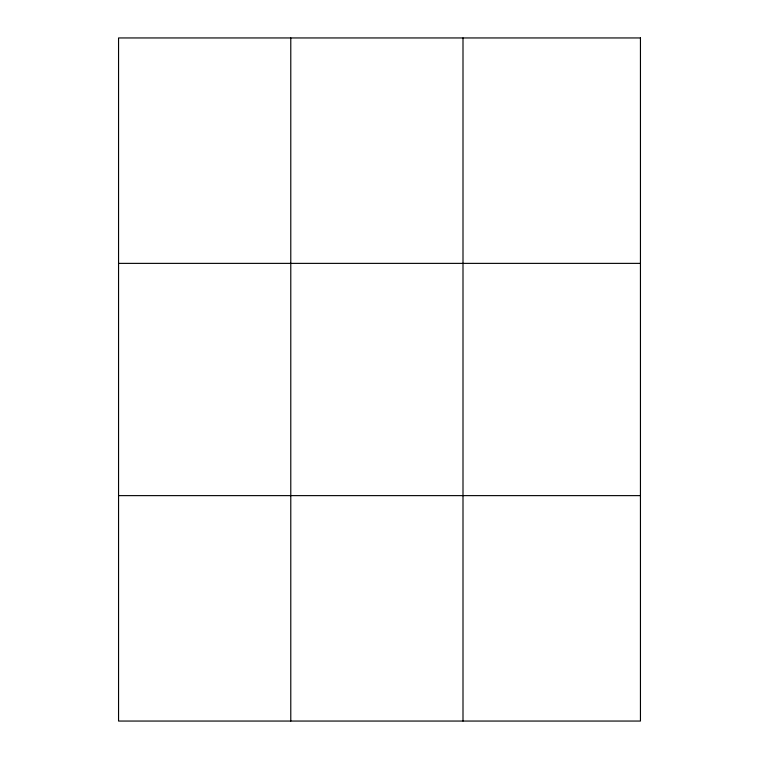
<?xml version="1.0" encoding="UTF-8"?>
<svg xmlns="http://www.w3.org/2000/svg" width="759" height="759" viewBox="0 0 759 759"><rect width="100%" height="100%" fill="white"/><g stroke="black" fill="none" stroke-linecap="round" stroke-linejoin="round"><path stroke-width="1.14" d="M290.782 721.05L290.782 37.95M462.999 721.05L462.999 37.95M118.556 263.373L640.444 263.373M118.556 495.627L640.444 495.627M640.444 37.95L640.444 721.05L118.556 721.05L118.556 37.95L640.444 37.95"/></g></svg>
